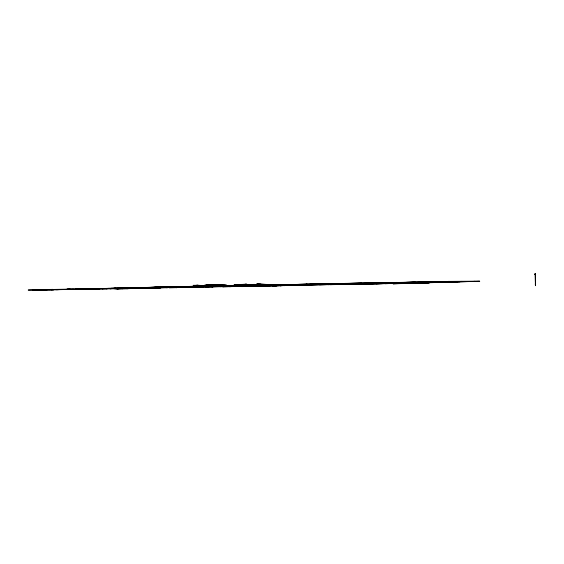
<?xml version="1.0" encoding="UTF-8"?>
<svg xmlns="http://www.w3.org/2000/svg" width="564" height="564" viewBox="0 0 564 564"><rect width="100%" height="100%" fill="white"/><g stroke="black" fill="none" stroke-linecap="round" stroke-linejoin="round"><path stroke-width="0.85" d="M535.243 284.785L535.603 284.651M535.236 283.988L535.596 283.854M33.748 289.931L33.487 289.833M35.751 290.107L46.608 289.966M79.954 289.071L51.077 289.748M57.613 289.635L58.014 289.663L47.841 289.938M41.313 289.692L43.978 289.579A67.426 0.585 -1.3 0 1 45.98 289.529L52.847 289.367M33.629 289.875L32.874 289.861L40.002 289.861M214.891 285.581L215.49 285.574M244.198 285.024L244.748 284.989M281.704 285.603L280.146 285.624L281.394 285.61M316.623 284.15L315.805 284.171L325.294 284.157M83.987 288.648L83.028 288.747L88.365 288.817M226.15 285.349L225.981 285.356M41.264 289.755L28.2 290.051L38.514 289.903M305.575 284.665L319.309 284.341M345.788 284.453L343.688 284.475L352.147 284.249L348.312 284.334M32.895 289.825L32.522 289.84L33.135 289.861M245.347 284.355L247.039 284.319L239.813 284.475M217.316 284.876L218.754 284.848M307.302 284.707L318.787 284.305M318.258 284.369L319.294 284.291M320.867 284.319L320.281 284.341M235.822 284.552L236.238 284.538M206.473 285.102L206.847 285.088M421.089 282.515L419.912 282.472L425.806 282.437A43.28 0.381 -1.3 0 1 425.947 282.451L425.334 282.501M314.099 284.496L312.752 284.446M323.426 284.228L321.811 284.256L323.024 284.228M98.27 288.683L98.912 288.655M229.196 286.681L231.05 286.575L229.999 286.519M273.018 285.87L278.799 285.652M282.698 285.567L282.254 285.596L283.368 285.546M323.694 284.03L322.728 284.073L326.267 283.988M424.777 282.437L425.044 282.395A47.369 0.416 -1.3 0 0 424.72 282.381L423.719 282.381M246.524 284.341L245.206 284.376L246.665 284.341M274.217 285.793L272.779 285.814L273.498 285.821M281.965 285.603L283.001 285.56L282.014 285.581L282.508 285.574M86.546 289.001L55.899 289.748M278.778 285.652L282.79 285.574M264.015 286.103L263.473 286.075L282.367 285.567M324.039 284.263L322.953 284.242M351.294 284.277L348.869 284.327L351.485 284.27M351.196 284.291L350.928 284.284M253.708 284.834L255.485 284.799L254.766 284.82M425.115 282.423L450.396 281.697M34.15 289.79L36.512 289.748M41.722 289.727L42.152 289.727L41.101 289.825A49.47 0.43 -1.3 0 0 38.972 289.889L36.307 289.995L37.619 289.988M276.007 285.736L275.556 285.751L277.347 285.694M279.554 285.631L281.796 285.603M282.395 285.588L281.873 285.61M326.295 283.981L325.837 283.995M349.067 284.319L341.699 284.524M348.792 284.319L350.991 284.277M38.965 289.677L39.346 289.663M44.457 289.727L43.632 289.755M94.385 288.768L93.222 288.853L94.364 288.923M97.833 288.634L100.131 288.648L80.314 289.057M215.377 285.546L224.261 285.342M281.119 285.603L280.118 285.624L281.605 285.603M535.532 274.132C534.383 274.132 536.11 274.457 535.081 273.843L535.455 285.687L535.433 273.836L535.215 274.238M535.433 273.836L535.377 274.139M534.855 274.146L535.292 274.231M59.685 289.6L57.937 289.67M94.061 288.775L93.561 288.789M38.556 289.762L34.996 289.833M140.429 288.317L140.788 288.31M246.249 284.341L244.882 284.369L246.489 284.319M158.287 287.978L158.78 287.971M158.97 287.964L150.99 288.19M176.885 287.626L176.285 287.64L176.673 287.633M187.311 287.506L194.728 287.295L194.263 287.302M194.954 287.28L187.333 287.506M212.431 286.956L212.635 286.956M230.768 286.611L230.309 286.618L230.866 286.611M284.63 285.596L284.228 285.603L284.806 285.588M318.512 284.383L320.225 284.291L318.843 284.327M302.219 285.264L302.797 285.25M41.757 289.72L38.62 289.677M35.906 289.755L43.343 289.741L35.997 289.804M42.441 289.741L44.246 289.734M162.686 286.794L164.843 286.921L130.841 288.049M255.351 285.941L138.575 287.823L164.843 286.921M222.815 285.426L225.085 285.377L224.55 285.384M252.658 284.869L252.122 284.876L253.553 284.841L252.827 284.834M254.336 284.82L253.37 284.841M223.006 286.836L233.982 286.54L232.389 286.449M274.647 285.807L275.852 285.744M275.852 285.744L276.141 285.765M280.364 285.617L280.223 285.631M317.44 284.242L317.081 284.193L318.836 284.214M277.065 285.751L272.616 285.814M323.87 284.2L324.229 284.185M342.193 284.531L341.544 284.552L344.858 284.432L342.249 284.531M349.06 284.341L350.794 284.284M36.843 289.727L37.294 289.713L36.23 289.741M37.055 289.72L38.838 289.67M43.4 289.896L38.951 289.931M244.543 284.369L242.724 284.446M274.372 285.779L259.771 286.272M280.146 285.624L280.907 285.617M325.752 283.995L324.088 284.023M341.439 284.517L346.388 284.439M347.382 284.362L348.277 284.341M38.817 289.72L101.294 288.549L86.172 289.029M36.272 289.833L36.307 289.825A40.566 0.352 -1.3 0 0 34.869 289.91M42.025 289.952L43.231 289.924M320.063 284.327L320.437 284.319M320.676 284.334L319.894 284.298M349.99 284.327L350.745 284.305M41.271 289.663L40.333 289.663L42.258 289.621M33.939 289.797L35.285 289.769M193.304 285.363L198.049 285.243M215.511 284.933L216.985 284.869M237.091 284.51L240.01 284.453M260.124 284.066L258.693 284.094M223.083 285.363L226.46 285.278L217.824 284.862M247.159 284.883L248.47 284.933M316.841 284.2L317.271 284.193M281.45 285.61L280.4 285.638L280.872 285.617M346.31 284.439L345.309 284.46M39.247 289.847L38.634 289.875M35.743 289.938L34.721 290.016L37.851 290.002M206.903 285.088L215.377 284.933L211.035 284.989M91.678 288.817L93.828 288.754M108.422 288.373L114.619 288.634M258.516 284.101L257.001 284.15M215.589 285.567L218.508 285.518M224.881 285.384L216.759 284.876M245.262 285.003L244.36 285.024L244.769 285.01M265.813 284.552C272.271 284.376 261.21 284.658 265.425 284.566M325.09 284.023L320.902 284.08M275.436 285.779L272.793 285.821M275.19 285.779L274.781 285.8M278.651 285.659L277.284 285.497M341.932 284.517L341.283 284.517M345.126 284.467L345.591 284.453M32.522 289.882L36.272 289.931M37.908 289.699L38.867 289.818M41.729 289.811L43.132 289.769M36.921 289.833L41.165 289.825M207.411 285.074L214.99 285.553M214.08 284.975L213.418 284.996M214.221 284.954L215.97 284.912M38.697 289.995L42.497 289.938M237.782 284.489L234.081 284.608L236.732 284.573M68.829 289.522L68.688 289.494M80.969 289.163L82.971 289.128M84.586 289.057L99.299 288.634M99.821 288.634L98.418 288.669M115.994 288.126L104.559 288.465M123.403 288.021L121.493 287.95M446.617 281.485L121.408 287.95M245.425 284.383L245.953 284.341M73.524 289.184L66.926 289.156L70.084 288.994M87.117 289.022L100.018 288.627M115.557 288.246L111.263 288.345L111.623 288.366M117.023 288.176L124.277 288.014M117.784 288.162L124.411 288.021M92.186 288.895L91.037 288.916M106.095 288.669L102.119 288.789L102.521 288.81M116.663 288.303L108.979 288.599M118.102 288.239L122.74 288.098M128.684 287.922L181.22 286.491L180.677 286.456M204.365 285.694L205.775 285.666L200.876 285.8M106.145 288.761L107.146 288.733M118.01 288.373L110.523 288.571L110.904 288.578M219.622 285.462L220.136 285.469L219.065 285.454M258.869 284.27L256.528 284.312L258.009 284.298M109.705 288.712L121.725 288.451L114.809 288.155M167.543 287.069L199.212 286.145L198.669 286.117M215.949 285.56L212.889 285.617L223.605 285.384M224.698 285.384L224.063 285.391M113.484 288.69L115.881 288.719L114.746 288.648M127.422 288.359L123.509 288.472M127.929 288.359L128.352 288.345M128.641 288.345L427.547 282.776M128.973 288.338L129.79 288.324M132.998 288.169L148.974 287.774L147.895 287.711M145.491 287.873L148.974 287.774M154.007 287.323L209.709 285.948L218.769 286.35L216.414 286.216M211.937 285.962L217.203 285.807L216.668 285.779M242.224 285.06L247.11 284.89M257.388 284.601L258.742 284.559L253.715 284.39L258.742 284.559M262.436 284.475L260.406 284.531L261.886 284.517M123.015 288.556L128.952 288.38L128.592 288.359M130.58 288.43L142.896 288.063M146.132 287.908L201.574 286.674L166.204 287.584M212.015 285.969L217.295 285.814M245.735 284.982L247.991 284.94M253.046 284.813L243.895 284.968M254.011 284.827L253.645 284.841M260.54 284.538L262.753 284.489M117.34 288.909L118.659 288.867L116.262 288.846L131.074 288.556L128.43 288.599M125.074 288.669L119.441 288.803L119.801 288.824M125.596 288.655L128.218 288.606M139.66 288.204L147.394 287.978L143.073 287.739M214.087 286.082L240.976 285.736M125.793 288.705L131.074 288.556M140.979 288.303L133.33 288.521M147.874 288.091L149.58 288.063M150.059 288.049L151.561 288.021M157.652 287.866L165.386 287.64L164.85 287.612M159.541 287.908L160.557 287.851M165.865 287.753L167.571 287.718M176.158 287.393L210.598 286.449M239.34 285.532L253.194 285.13L252.651 285.102M175.644 287.527L183.385 287.302L182.842 287.273M192.218 287.09L224.275 286.117L217.119 286.258M241.498 285.652L271.185 284.792L270.642 284.764M176.962 287.626L169.32 287.844M183.857 287.414L185.535 287.379M186.049 287.372L187.544 287.344M193.642 287.189L201.376 286.963L200.833 286.928M195.532 287.224L196.54 287.175M257.508 285.37L289.177 284.453L288.641 284.418M201.849 287.069L203.555 287.041M211.634 286.843L219.368 286.625L218.825 286.59M275.507 285.031L323.461 284.059L322.883 284.073M287.379 284.686L307.168 284.115L306.633 284.08M212.945 286.942L205.303 287.168M219.84 286.731L221.546 286.702M222.033 286.688L223.534 286.66M229.626 286.505L238.445 286.23M298.899 284.538L325.167 283.77L324.624 283.741M234.998 286.512L246.56 286.181M313.711 284.2L303.178 284.51L307.662 284.764M343.159 283.431L321.741 284.03M250.247 286.223L261.809 285.892L241.237 286.582L247.871 286.343M291.983 284.94L262.824 285.842L263.289 285.87M296.897 284.883L302.297 284.728L298.018 284.489M318.533 284.214L317.187 284.193M264.636 285.842L297.277 284.905L296.734 284.876M330.765 284.171A40.925 0.36 -1.3 0 1 329.778 284.129L306.894 284.714M325.146 284.164L326.077 284.143M346.634 283.516L361.242 283.1M376.674 282.811L369.603 283.008M273.843 285.807L275.535 285.779M276.24 285.779L284.919 285.588M308.423 284.827L339.556 284.009L338.611 283.953M349.067 283.65L388.963 282.867M294.006 285.335L295.501 285.306M301.599 285.151L309.333 284.926L308.79 284.898M367.559 283.784L394.095 283.043L317.024 284.665M350.025 283.706L359.261 283.438M368.341 283.255L381.334 282.888L379.889 282.804M387.806 282.684L397.134 282.416L396.598 282.388M302.91 285.25L295.268 285.469M303.488 285.194L304.504 285.137M309.805 285.039L311.511 285.003M319.591 284.813L327.324 284.587L326.789 284.552M331.78 284.397L358.168 283.629M358.648 283.657L369.864 283.537L368.581 283.466M360.586 283.713L338.097 284.214M368.68 283.473L372.43 283.361M379.036 283.17L390.528 282.952M389.964 282.811L415.132 282.078L414.589 282.042M327.804 284.693L329.51 284.665M329.989 284.658L331.491 284.63M337.582 284.475L345.316 284.249L344.78 284.214M390.704 282.966L357.914 283.903M401.455 282.656L433.124 281.739L432.581 281.704M339.472 284.51L340.487 284.46M349.892 284.305L350.314 284.291L349.243 284.319L349.68 284.305M349.335 284.319L348.785 284.341M355.574 284.129L385.917 283.142M393.08 282.98L394.201 282.952M393.82 282.966L398.515 283.029M423.592 282.888L479.689 281.26L446.075 281.45L455.374 281.915M363.047 284.03L356.413 284.228L418.742 282.994M423.634 282.388L410.317 282.592L410.803 282.62M356.504 284.228L363.808 284.016M365.5 284.059L381.306 283.565L380.763 283.537M398.593 283.029L392.318 283.198L393.157 283.191M415.71 282.529L417.332 282.479L416.253 282.423M421.696 282.416L448.239 281.57M376.054 283.861L382.244 283.678M462.17 281.38L453.005 281.633L453.569 281.626M385.05 283.692L406.552 283.05M425.707 282.515L424.354 282.529M394.046 283.523L400.243 283.339M409.556 283.114L452.554 281.817M410.331 283.142L393.037 283.741L402.118 283.579M419.01 282.987L419.997 282.959M454.718 281.937L475.191 281.344L448.056 281.394M393.122 283.748L412.545 283.269M412.834 283.262L413.243 283.248M413.68 283.142L422.986 282.902M429.021 282.945L405.742 283.502L414.829 283.339M416.465 283.297L429.366 282.952M216.886 284.883L204.774 285.158L209.392 285.067L208.511 285.046M33.981 289.917L33.516 289.889M35.814 289.84L34.185 289.825M94.477 288.761L96.691 288.705M204.105 285.701L196.321 285.271M83.514 288.923L87.624 288.817L75.139 289.142M91.932 288.902L90.973 288.916M93.138 288.853L94.477 288.831M202.554 285.765L193.149 285.37M110.946 288.528L111.616 288.564M89.091 288.895L80.828 289.05M121.105 288.465L120.647 288.479L121.161 288.465M321.565 284.164L324.582 284.009L324.222 284.044M322.89 284.291L323.588 284.277L321.797 284.256M207.869 285.06L208.342 285.06M209.004 285.053L207.136 285.109M208.25 285.053L209.491 285.067M215.652 284.919L215.124 284.912M39.198 289.706L41.066 289.649M39.635 289.684L40.883 289.649M41.715 289.635L40.841 289.677M223.668 285.412L225.057 285.306M35.031 290.002L32.67 290.002L36.103 290.009M41.919 289.938L37.823 290.002M49.061 289.903L53.721 289.762L50.598 289.811M216.921 285.532L209.279 285.067M245.241 284.94L246.214 284.94L245.016 285.031M93.483 288.853L93.617 288.838M98.312 288.641L108.626 288.373M246.412 284.975L245.354 284.94M194.784 287.287L194.58 287.295M313.838 284.496L314.613 284.39M323.151 284.228L323.532 284.277M302.339 285.264L302.706 285.257M421.414 282.508L422.535 282.479M406.207 283.029L459.871 281.831M245.072 284.362L244.628 284.369M39.48 289.656L42.843 289.607M42.3 289.734L41.539 289.797A46.777 0.409 -1.3 0 0 39.663 289.847M217.323 285.546L218.684 285.49M217.824 285.511L218.324 285.525M245.7 284.919L247.751 284.954M47.045 289.889L41.165 290.058L41.792 290.058M246.63 284.996L247.166 284.982M247.138 284.961L247.638 284.975M266.448 284.524L266.821 284.517L258.397 284.101M94.505 288.916L94.978 288.909M111.397 288.514L111.016 288.514L111.573 288.564M46.058 289.995L48.095 289.952M316.39 284.51L316.08 284.524M320.768 284.376L321.353 284.362M344.223 284.482L344.858 284.439M209.329 285.024L209.907 285.024M215.046 284.926L211.902 284.989M244.325 284.362L240.342 284.439M216.09 285.574L217.175 285.49M245.833 284.912L246.397 284.933M41.461 289.607L50.217 289.417M222.907 285.419L223.252 285.419M223.591 285.412L215.173 284.912M46.911 289.84L49.54 289.776M93.723 288.853L95.781 288.902M318.582 284.327L317.624 284.334M422.027 282.493L422.577 282.564M197.047 285.257L205.846 285.666M210.125 285.01L210.569 285.01M216.639 284.876L216.181 284.905L216.562 284.898M238.431 284.475L239.397 284.46M223.295 285.391L217.951 285.497M224.394 285.384L225.544 285.342M246.087 284.905L246.278 284.912M239.376 284.46L252.566 284.841M247.899 284.968L250.987 284.905M109.204 288.5L109.592 288.5M167.078 287.358L167.43 287.344M45.409 289.988L40.784 289.966M319.344 284.312L320.373 284.327M81.491 289.17L113.688 288.662M423.486 282.543L424.015 282.536M341.735 284.524L342.306 284.51M239.94 284.489L245.523 284.383M225.212 285.349L226.404 285.278M242.203 285.06L253.243 284.827M446.822 281.436L456.424 281.88M172.64 286.738L191.295 286.378M212.078 285.969L227.285 285.701M298.596 284.362L335.242 283.664M345.535 283.452L371.225 282.987M406.552 282.324L425.207 281.965M160.768 287.083L179.422 286.724M394.68 282.67L413.327 282.31M122.776 287.915L122.31 287.929L123.974 288.007M299.625 284.58L303.206 284.51M325.428 284.157L326.182 284.143M389.146 282.874L344.653 283.403M390.852 282.86L415.59 282.437M109.543 288.352L114.259 288.289M150.102 287.471L167.029 287.154M308.268 284.573L309.291 284.651M314.895 284.404L315.325 284.411M316.672 284.376L324.307 284.277M329.848 284.115L339.57 284.009M396.252 282.895L423.331 282.367M474.507 281.358L479.689 281.26M104.826 288.458L105.433 288.451M110.622 288.408L116.635 288.31M117.805 288.218L120.259 288.176M143.665 287.767L169.369 287.287M170.053 287.238L192.592 286.815M302.297 284.728L247.688 286.138M306.619 284.721L308.325 284.686M317.095 284.489L316.961 284.496A41.398 0.36 -1.3 0 0 317.927 284.545L318.533 284.538M396.266 283.1L395.794 283.107M422.76 282.557L423.127 282.55M94.808 288.853L118.51 288.408M119.885 288.345L125.61 288.274M163.278 287.464L162.439 287.471M201.729 286.815L197.71 286.879M204.351 286.766L242.654 285.722L237.451 285.426M275.507 285.37L291.158 285.067M316.792 284.672L308.085 284.834A40.925 0.36 -1.3 0 1 307.126 284.792M357.985 283.882L348.623 284.052M394.68 283.142L426.01 282.522M433.307 282.423L425.411 282.501M42.497 289.621L44.556 289.706M80.758 289.163L84.713 289.113L84.36 289.106M95.112 288.867L113.505 288.606M119.991 288.486L121.69 288.451M127.196 288.359L129.699 288.317M274.273 285.574L399.298 283.227M421.428 282.768L404.853 283.05M110.311 288.768L110.981 288.761M114.802 288.655L129.191 288.345M114.562 288.754L130.714 288.535M150.546 288.077L160.86 287.866M186.536 287.4L196.85 287.189M222.519 286.716L268.513 285.814M292.533 285.377L291.821 285.377M294.493 285.363L304.807 285.151M330.476 284.679L340.797 284.475M413.856 283.149L416.584 283.072M417.924 283.008L418.481 283.001M418.855 282.994L420.54 282.959M403.302 283.452L413.313 283.248M427.286 283.001L416.013 283.213M241.78 286.611L262.161 286.202L261.625 286.174M416.648 283.311L419.369 283.227M210.908 284.996L219.297 285.469M240.511 284.446L241.244 284.432M248.717 284.912L249.464 284.912M251.065 284.905L251.572 284.898M219.403 285.469L219.939 285.469M324.265 284.185L325.09 284.256M422.224 282.564L420.991 282.585M394.645 283.149L392.861 283.079M98.157 288.683L97.678 288.676M236.337 284.559L236.429 284.559M322.397 284.249L323.715 284.263M343.638 284.51L343.807 284.482M341.572 284.524L342.355 284.51M240.56 284.432L240.927 284.439M252.136 284.869L253.405 284.82M349.25 284.341L350.173 284.312M40.093 289.981L38.556 289.995M318.886 284.207L317.955 284.178M282.649 285.567L283.135 285.56M81.265 289.17L80.49 289.17M321.931 284.052L326.739 284.207M108.782 288.352L109.331 288.345M236.069 284.559L244.339 285.024M318.681 284.214L319.041 284.207M273.286 285.835L272.313 285.821M38.289 289.988L36.582 290.009M310.066 284.531L311.06 284.58M44.161 289.706L43.449 289.684M448.775 281.394L457.51 281.852M426.814 282.508L427.357 282.536M420.709 282.67L414.075 282.804L414.448 282.825M386.53 282.613L396.139 283.1M378.606 282.726L379.142 282.754M385.741 283.135L387.179 283.213M360.607 283.065L361.15 283.093M360.763 283.41L362.144 283.488M358.302 283.382L360.643 283.516M362.772 283.875L363.315 283.903M358.556 283.657L359.839 283.727L349.976 283.868M347.805 283.579L350.145 283.713M342.616 283.403L348.827 283.755M325.816 284.15L327.176 284.193M313.048 284.221L318.223 284.453M314.049 284.397L316.051 284.453M308.156 284.573L309.565 284.644M290.798 285.236L291.341 285.264L283.671 285.462M282.275 284.785L286.554 285.024L280.957 284.82M290.051 285.25L290.587 285.278M260.067 284.066L267.914 284.496M280.386 285.187L211.211 285.92M256.874 284.15L264.587 284.58M256.733 284.15L264.389 284.58M266.13 285.814L267.717 285.906M237.705 284.496L246.172 284.905M265.327 285.969L265.863 286.004L243.627 286.512L244.17 286.54M254.061 285.927L254.604 285.955M234.659 285.44L235.195 285.469M218.881 284.848L226.538 285.278M245.481 286.413L246.024 286.442M237.571 286.237L238.107 286.265M236.824 286.251L237.359 286.279M210.414 286.442L211.852 286.519M207.291 286.547L207.919 286.582M178.041 286.872L180.022 286.984M180.924 287.034L182.144 287.104M167.106 287.154L168.819 287.245M158.188 286.879L160.345 287.005M126.519 287.802L135.163 288.289M122.564 287.915L131.2 288.401M121.704 288.049L127.824 288.338M116.128 288.126L121.824 288.444M122.599 288.472L122.959 288.493L116.656 288.648L117.023 288.669M124.334 288.514L124.877 288.549M127.112 288.669L127.654 288.697M121.937 288.493L122.296 288.514M124.715 288.648L125.405 288.655M114.048 288.176L120.125 288.486M119.3 288.571L119.66 288.592M122.078 288.726L122.437 288.747M106.145 288.451L107.668 288.528M107.851 288.549L108.323 288.564M105.849 288.662L107.245 288.726M330.222 284.108L331.174 284.164M292.378 285.363L293.491 285.342M129.572 288.324L131.024 288.408M535.032 273.843L534.954 274.238M318.117 284.545A41.398 0.36 -1.3 0 1 317.137 284.496M346.345 284.39L345.52 284.411L346.31 284.397"/></g></svg>
